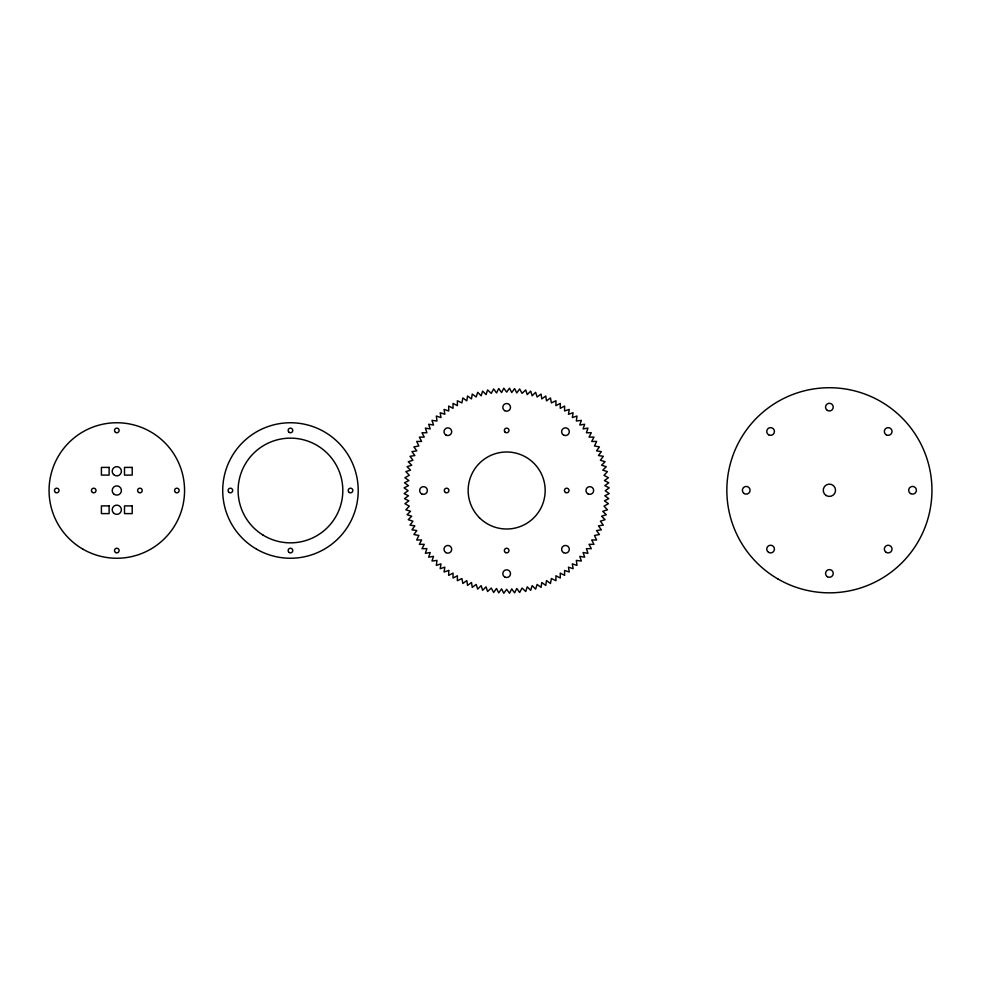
<?xml version="1.0" encoding="UTF-8"?>
<svg xmlns="http://www.w3.org/2000/svg" width="981" height="981" viewBox="0 0 981 981"><rect width="100%" height="100%" fill="white"/><g stroke="black" fill="none" stroke-linecap="round" stroke-linejoin="round"><path stroke-width="1.47" d="M448.734 570.452L448.685 575.381L453.063 573.1L453.026 578.03L457.391 575.761L457.354 580.691L461.916 578.532L462.848 583.487L466.809 580.556L467.545 585.436L471.505 582.506L472.241 587.374L476.202 584.443L477.686 589.14L481.144 585.632L482.627 590.329L486.086 586.822L487.569 591.518L491.236 588.06L493.664 592.487L496.521 588.477L498.728 592.88L501.585 588.87L503.793 593.284L506.662 589.274L509.519 593.284L511.726 588.87L514.584 592.88L516.791 588.477L519.648 592.487L522.076 588.06L525.742 591.518L527.226 586.822L530.684 590.329L532.168 585.632L535.626 589.14L537.11 584.443L541.071 587.374L541.806 582.506L545.767 585.436L546.503 580.556L550.464 583.487L551.396 578.532L555.957 580.691L555.92 575.761L560.298 578.03L560.249 573.1L564.627 575.381L564.59 570.452L569.262 572.009L568.453 567.153L573.125 568.71L572.315 563.842L576.987 565.412L576.35 560.409L581.353 561.046L579.783 556.374L584.651 557.183L583.094 552.511L587.95 553.321L586.393 548.649L591.322 548.686L589.041 544.308L593.971 544.357L591.702 539.979L596.632 540.016L594.474 535.454L599.428 534.522L596.497 530.562L601.378 529.826L598.447 525.865L603.315 525.129L600.384 521.169L605.081 519.685L601.574 516.227L606.27 514.743L602.763 511.285L607.46 509.801L604.002 506.135L608.428 503.707L604.419 500.85L608.821 498.642L604.811 495.785L609.226 493.578L605.216 490.721L609.226 487.851L604.811 485.644L608.821 482.787L604.419 480.58L608.428 477.722L604.002 475.295L607.46 471.628L602.763 470.144L606.27 466.686L601.574 465.202L605.081 461.744L600.384 460.261L603.315 456.3L598.447 455.564L601.378 451.603L596.497 450.868L599.428 446.907L594.474 445.975L596.632 441.413L591.702 441.45L593.971 437.085L589.041 437.121L591.322 432.744L586.393 432.78L587.95 428.108L583.094 428.918L584.651 424.246L579.783 425.055L581.353 420.383L576.35 421.021L576.987 416.018L572.315 417.587L573.125 412.719L568.453 414.289L569.262 409.42L564.59 410.978L564.627 406.06L560.249 408.329L560.298 403.399L555.92 405.668L555.957 400.751L551.396 402.897L550.464 397.943L546.503 400.873L545.767 396.005L541.806 398.924L541.071 394.055L537.11 396.986L535.626 392.29L532.168 395.797L530.684 391.1L527.226 394.607L525.742 389.911L522.076 393.369L519.648 388.954L516.791 392.964L514.584 388.55L511.726 392.559L509.519 388.157L506.662 392.155L503.793 388.157L501.585 392.559L498.728 388.55L496.521 392.964L493.664 388.954L491.236 393.369L487.569 389.911L486.086 394.607L482.627 391.1L481.144 395.797L477.686 392.29L476.202 396.986L472.241 394.055L471.505 398.924L467.545 396.005L466.809 400.873L462.848 397.943L461.916 402.897L457.354 400.751L457.391 405.668L453.026 403.399L453.063 408.329L448.685 406.06L448.734 410.978L444.05 409.42L444.859 414.289L440.187 412.719L440.996 417.587L436.324 416.018L436.974 421.021L431.971 420.383L433.528 425.055L428.66 424.246L430.23 428.918L425.362 428.108L426.919 432.78L422.002 432.744L424.27 437.121L419.341 437.085L421.609 441.45L416.692 441.413L418.85 445.975L413.884 446.907L416.815 450.868L411.946 451.603L414.865 455.564L409.997 456.3L412.927 460.261L408.231 461.744L411.738 465.202L407.041 466.686L410.549 470.144L405.852 471.628L409.31 475.295L404.895 477.722L408.905 480.58L404.491 482.787L408.501 485.644L404.098 487.851L408.108 490.721L404.098 493.578L408.501 495.785L404.491 498.642L408.905 500.85L404.895 503.707L409.31 506.135L405.852 509.801L410.549 511.285L407.041 514.743L411.738 516.227L408.231 519.685L412.927 521.169L409.997 525.129L414.865 525.865L411.946 529.826L416.815 530.562L413.884 534.522L418.85 535.454L416.692 540.016L421.609 539.979L419.341 544.357L424.27 544.308L422.002 548.686L426.919 548.649L425.362 553.321L430.23 552.511L428.66 557.183L433.528 556.374L431.971 561.046L436.974 560.409L436.324 565.412L440.996 563.842L440.187 568.71L444.859 567.153L444.05 572.009L448.734 570.452M109.112 467.397L101.411 467.397L101.411 475.098L109.112 475.098L109.112 467.397M132.202 467.397L124.501 467.397L124.501 475.098L132.202 475.098L132.202 467.397M109.112 505.902L101.411 505.902L101.411 513.603L109.112 513.603L109.112 505.902M132.202 505.902L124.501 505.902L124.501 513.603L132.202 513.603L132.202 505.902M82.931 549.176A67.763 67.763 0 0 0 184.563 490.5A67.763 67.763 0 0 0 82.931 431.824A67.763 67.763 0 0 0 82.931 549.176M115.648 432.449A2.305 2.305 0 0 0 119.118 430.438A2.305 2.305 0 0 0 115.648 428.439A2.305 2.305 0 0 0 115.648 432.449M55.598 492.499A2.305 2.305 0 0 0 59.056 490.5A2.305 2.305 0 0 0 55.598 488.501A2.305 2.305 0 0 0 55.598 492.499M115.648 552.561A2.305 2.305 0 0 0 119.118 550.562A2.305 2.305 0 0 0 115.648 548.551A2.305 2.305 0 0 0 115.648 552.561M175.66 492.474A2.305 2.305 0 0 0 179.167 490.561A2.305 2.305 0 0 0 175.758 488.477A2.305 2.305 0 0 0 175.66 492.474M113.538 474.522A4.623 4.623 0 0 0 121.264 472.45A4.623 4.623 0 0 0 115.611 466.784A4.623 4.623 0 0 0 113.538 474.522M113.538 513.014A4.623 4.623 0 0 0 121.264 510.942A4.623 4.623 0 0 0 115.611 505.289A4.623 4.623 0 0 0 113.538 513.014M113.538 493.762A4.623 4.623 0 0 0 121.264 491.702A4.623 4.623 0 0 0 115.611 486.036A4.623 4.623 0 0 0 113.538 493.762M92.508 492.474A2.305 2.305 0 0 0 96.015 490.561A2.305 2.305 0 0 0 92.606 488.477A2.305 2.305 0 0 0 92.508 492.474M138.701 492.474A2.305 2.305 0 0 0 142.22 490.561A2.305 2.305 0 0 0 138.799 488.477A2.305 2.305 0 0 0 138.701 492.474M256.581 549.176A67.763 67.763 0 0 0 358.212 490.5A67.763 67.763 0 0 0 256.581 431.824A67.763 67.763 0 0 0 256.581 549.176M289.26 432.413A2.305 2.305 0 0 0 292.767 430.5A2.305 2.305 0 0 0 289.358 428.415A2.305 2.305 0 0 0 289.26 432.413M229.198 492.474A2.305 2.305 0 0 0 232.705 490.561A2.305 2.305 0 0 0 229.296 488.477A2.305 2.305 0 0 0 229.198 492.474M289.309 552.561A2.305 2.305 0 0 0 292.767 550.562A2.305 2.305 0 0 0 289.309 548.551A2.305 2.305 0 0 0 289.309 552.561M349.359 492.499A2.305 2.305 0 0 0 352.829 490.5A2.305 2.305 0 0 0 349.359 488.501A2.305 2.305 0 0 0 349.359 492.499M263.178 535.185A52.361 52.361 0 0 0 342.798 491.788A52.361 52.361 0 0 0 265.397 444.528A52.361 52.361 0 0 0 263.178 535.185M504.737 410.683A3.85 3.85 0 0 0 510.512 407.348A3.85 3.85 0 0 0 504.737 404.013A3.85 3.85 0 0 0 504.737 410.683M421.585 493.835A3.85 3.85 0 0 0 427.36 490.5A3.85 3.85 0 0 0 421.585 487.165A3.85 3.85 0 0 0 421.585 493.835M504.737 576.987A3.85 3.85 0 0 0 510.512 573.652A3.85 3.85 0 0 0 504.737 570.317A3.85 3.85 0 0 0 504.737 576.987M587.889 493.835A3.85 3.85 0 0 0 593.664 490.5A3.85 3.85 0 0 0 587.889 487.165A3.85 3.85 0 0 0 587.889 493.835M445.938 435.037A3.85 3.85 0 0 0 451.714 431.701A3.85 3.85 0 0 0 445.938 428.366A3.85 3.85 0 0 0 445.938 435.037M445.889 552.61A3.85 3.85 0 0 0 451.714 549.36A3.85 3.85 0 0 0 445.987 545.939A3.85 3.85 0 0 0 445.889 552.61M563.535 552.634A3.85 3.85 0 0 0 569.311 549.299A3.85 3.85 0 0 0 563.535 545.963A3.85 3.85 0 0 0 563.535 552.634M563.535 435.037A3.85 3.85 0 0 0 569.311 431.701A3.85 3.85 0 0 0 563.535 428.366A3.85 3.85 0 0 0 563.535 435.037M565.571 492.499A2.305 2.305 0 0 0 569.029 490.5A2.305 2.305 0 0 0 565.571 488.501A2.305 2.305 0 0 0 565.571 492.499M505.031 432.081A2.305 2.305 0 0 0 508.894 431.039A2.305 2.305 0 0 0 506.061 428.207A2.305 2.305 0 0 0 505.031 432.081M505.509 552.561A2.305 2.305 0 0 0 508.967 550.562A2.305 2.305 0 0 0 505.509 548.551A2.305 2.305 0 0 0 505.509 552.561M445.448 492.499A2.305 2.305 0 0 0 448.918 490.5A2.305 2.305 0 0 0 445.448 488.501A2.305 2.305 0 0 0 445.448 492.499M479.439 517.723A38.492 38.492 0 0 0 543.854 500.469A38.492 38.492 0 0 0 496.705 453.308A38.492 38.492 0 0 0 479.439 517.723M778.117 579.097A102.564 102.564 0 0 0 931.95 490.279A102.564 102.564 0 0 0 778.117 401.462A102.564 102.564 0 0 0 778.117 579.097M827.388 410.414A3.85 3.85 0 0 0 833.237 407.213A3.85 3.85 0 0 0 827.547 403.743A3.85 3.85 0 0 0 827.388 410.414M827.388 576.718A3.85 3.85 0 0 0 833.237 573.529A3.85 3.85 0 0 0 827.547 570.059A3.85 3.85 0 0 0 827.388 576.718M744.236 493.566A3.85 3.85 0 0 0 750.085 490.377A3.85 3.85 0 0 0 744.395 486.895A3.85 3.85 0 0 0 744.236 493.566M886.186 434.767A3.85 3.85 0 0 0 892.036 431.579A3.85 3.85 0 0 0 886.346 428.096A3.85 3.85 0 0 0 886.186 434.767M886.272 552.413A3.85 3.85 0 0 0 892.036 549.078A3.85 3.85 0 0 0 886.272 545.743A3.85 3.85 0 0 0 886.272 552.413M768.613 552.389A3.85 3.85 0 0 0 774.438 549.139A3.85 3.85 0 0 0 768.724 545.718A3.85 3.85 0 0 0 768.613 552.389M768.589 434.767A3.85 3.85 0 0 0 774.438 431.579A3.85 3.85 0 0 0 768.748 428.096A3.85 3.85 0 0 0 768.589 434.767M910.54 493.566A3.85 3.85 0 0 0 916.401 490.377A3.85 3.85 0 0 0 910.699 486.895A3.85 3.85 0 0 0 910.54 493.566M826.186 495.54A6.156 6.156 0 0 0 835.554 490.426A6.156 6.156 0 0 0 826.443 484.872A6.156 6.156 0 0 0 826.186 495.54"/></g></svg>
